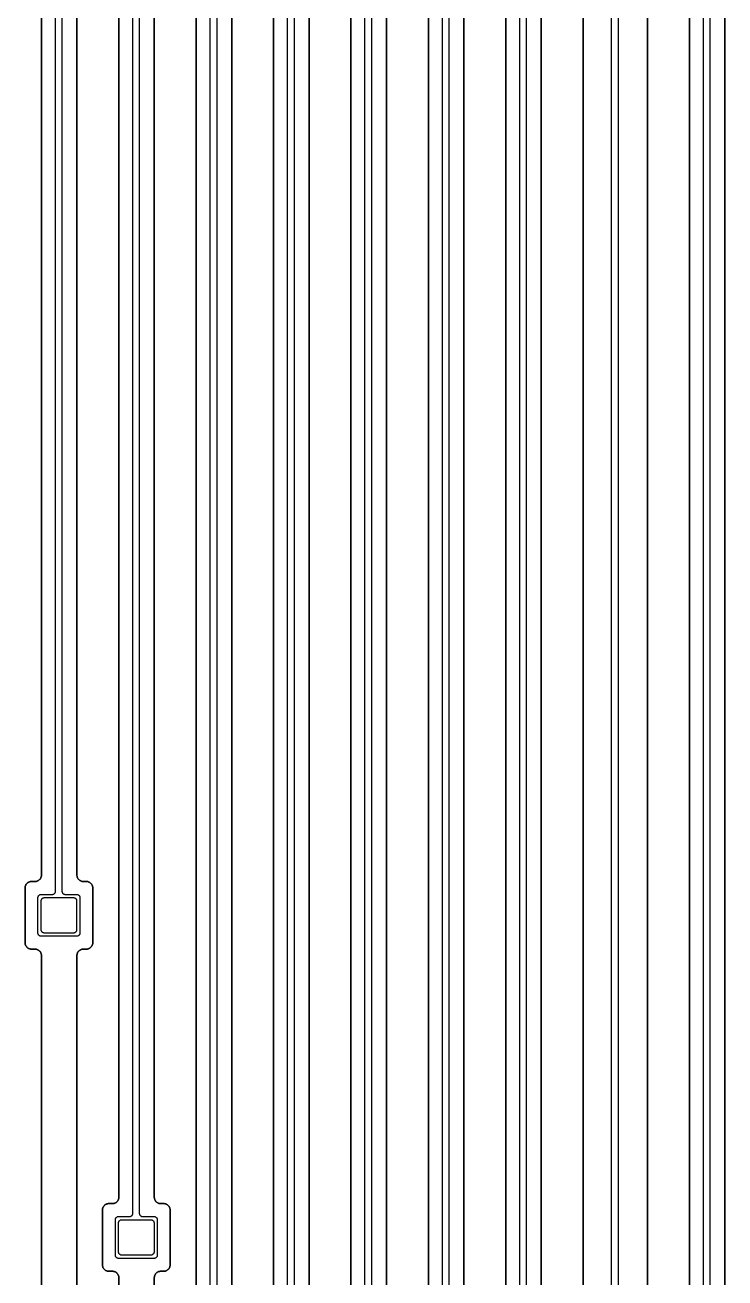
# Model space of a CAD drawing. Extents: x -2057 to 2225, y -44 to 31181.
# Drawn here: x -121.3 to 95.8, y 1067.2 to 1456.1 of the extents above; entities that cross this region are included whole.
import ezdxf

# ---------------------------------------------------------------- set-up
doc = ezdxf.new("R2010")
doc.units = 0
for name, color, linetype in [('electrode', 6, 'CONTINUOUS'), ('etching', 7, 'CONTINUOUS'), ('L3D0_etching3', 5, 'CONTINUOUS'), ('metalization', 8, 'CONTINUOUS'), ('polyimide', 9, 'CONTINUOUS')]:
    doc.layers.add(name, color=color, linetype=linetype)

msp = doc.modelspace()

# ---------------------------------------------------------------- linework, layer by layer
at = {"layer": 'electrode'}
for points in [[(-115.34, 1174.247), (-115.427, 1174.255), (-115.513, 1174.27), (-115.598, 1174.293), (-115.68, 1174.323), (-115.759, 1174.36), (-115.834, 1174.403), (-115.906, 1174.453), (-115.973, 1174.509), (-116.035, 1174.571), (-116.091, 1174.638), (-116.141, 1174.71), (-116.184, 1174.785), (-116.221, 1174.864), (-116.251, 1174.946), (-116.274, 1175.031), (-116.289, 1175.117), (-116.297, 1175.204), (-116.297, 1184.291), (-116.289, 1184.378), (-116.274, 1184.464), (-116.251, 1184.548), (-116.221, 1184.63), (-116.184, 1184.71), (-116.141, 1184.785), (-116.091, 1184.857), (-116.035, 1184.924), (-115.973, 1184.985), (-115.906, 1185.042), (-115.834, 1185.092), (-115.759, 1185.135), (-115.68, 1185.172), (-115.598, 1185.202), (-115.513, 1185.225), (-115.427, 1185.24), (-115.34, 1185.247), (-106.253, 1185.247), (-106.166, 1185.24), (-106.08, 1185.225), (-105.996, 1185.202), (-105.914, 1185.172), (-105.834, 1185.135), (-105.759, 1185.092), (-105.687, 1185.042), (-105.62, 1184.985), (-105.559, 1184.924), (-105.502, 1184.857), (-105.452, 1184.785), (-105.409, 1184.71), (-105.372, 1184.63), (-105.342, 1184.548), (-105.319, 1184.464), (-105.304, 1184.378), (-105.297, 1184.291), (-105.297, 1175.204), (-105.304, 1175.117), (-105.319, 1175.031), (-105.342, 1174.946), (-105.372, 1174.864), (-105.409, 1174.785), (-105.452, 1174.71), (-105.502, 1174.638), (-105.559, 1174.571), (-105.62, 1174.509), (-105.687, 1174.453), (-105.759, 1174.403), (-105.834, 1174.36), (-105.914, 1174.323), (-105.996, 1174.293), (-106.08, 1174.27), (-106.166, 1174.255), (-106.253, 1174.247)], [(-91.34, 1074.247), (-91.427, 1074.255), (-91.513, 1074.27), (-91.598, 1074.293), (-91.68, 1074.323), (-91.759, 1074.36), (-91.834, 1074.403), (-91.906, 1074.453), (-91.973, 1074.509), (-92.035, 1074.571), (-92.091, 1074.638), (-92.141, 1074.71), (-92.184, 1074.785), (-92.221, 1074.864), (-92.251, 1074.946), (-92.274, 1075.031), (-92.289, 1075.117), (-92.297, 1075.204), (-92.297, 1084.291), (-92.289, 1084.378), (-92.274, 1084.464), (-92.251, 1084.548), (-92.221, 1084.63), (-92.184, 1084.71), (-92.141, 1084.785), (-92.091, 1084.857), (-92.035, 1084.924), (-91.973, 1084.985), (-91.906, 1085.042), (-91.834, 1085.092), (-91.759, 1085.135), (-91.68, 1085.172), (-91.598, 1085.202), (-91.513, 1085.225), (-91.427, 1085.24), (-91.34, 1085.247), (-82.253, 1085.247), (-82.166, 1085.24), (-82.08, 1085.225), (-81.996, 1085.202), (-81.914, 1085.172), (-81.834, 1085.135), (-81.759, 1085.092), (-81.687, 1085.042), (-81.62, 1084.985), (-81.559, 1084.924), (-81.502, 1084.857), (-81.452, 1084.785), (-81.409, 1084.71), (-81.372, 1084.63), (-81.342, 1084.548), (-81.319, 1084.464), (-81.304, 1084.378), (-81.297, 1084.291), (-81.297, 1075.204), (-81.304, 1075.117), (-81.319, 1075.031), (-81.342, 1074.946), (-81.372, 1074.864), (-81.409, 1074.785), (-81.452, 1074.71), (-81.502, 1074.638), (-81.559, 1074.571), (-81.62, 1074.509), (-81.687, 1074.453), (-81.759, 1074.403), (-81.834, 1074.36), (-81.914, 1074.323), (-81.996, 1074.293), (-82.08, 1074.27), (-82.166, 1074.255), (-82.253, 1074.247)]]:
    msp.add_lwpolyline(points, close=True, dxfattribs=at)
at = {"layer": 'etching'}
for points in [[(-116.208, 9035.371), (-116.208, 1192.185), (-116.216, 1192.059), (-116.231, 1191.934), (-116.255, 1191.811), (-116.286, 1191.689), (-116.325, 1191.57), (-116.371, 1191.453), (-116.425, 1191.339), (-116.485, 1191.229), (-116.553, 1191.123), (-116.627, 1191.021), (-116.707, 1190.924), (-116.793, 1190.832), (-116.884, 1190.746), (-116.981, 1190.666), (-117.083, 1190.592), (-117.189, 1190.525), (-117.299, 1190.465), (-117.413, 1190.411), (-117.53, 1190.365), (-117.649, 1190.326), (-117.771, 1190.295), (-117.895, 1190.271), (-118.019, 1190.255), (-118.145, 1190.247), (-119.359, 1190.247), (-119.485, 1190.24), (-119.61, 1190.224), (-119.733, 1190.2), (-119.855, 1190.169), (-119.974, 1190.13), (-120.091, 1190.084), (-120.205, 1190.03), (-120.315, 1189.97), (-120.421, 1189.902), (-120.523, 1189.828), (-120.62, 1189.748), (-120.712, 1189.662), (-120.798, 1189.571), (-120.878, 1189.474), (-120.952, 1189.372), (-121.019, 1189.266), (-121.079, 1189.156), (-121.133, 1189.042), (-121.179, 1188.925), (-121.218, 1188.806), (-121.249, 1188.684), (-121.273, 1188.56), (-121.289, 1188.436), (-121.297, 1188.31), (-121.297, 1171.185), (-121.289, 1171.059), (-121.273, 1170.934), (-121.249, 1170.811), (-121.218, 1170.689), (-121.179, 1170.57), (-121.133, 1170.453), (-121.079, 1170.339), (-121.019, 1170.229), (-120.952, 1170.123), (-120.878, 1170.021), (-120.798, 1169.924), (-120.712, 1169.832), (-120.62, 1169.746), (-120.523, 1169.666), (-120.421, 1169.592), (-120.315, 1169.525), (-120.205, 1169.465), (-120.091, 1169.411), (-119.974, 1169.365), (-119.855, 1169.326), (-119.733, 1169.295), (-119.61, 1169.271), (-119.485, 1169.255), (-119.359, 1169.247), (-118.145, 1169.247), (-118.019, 1169.24), (-117.895, 1169.224), (-117.771, 1169.2), (-117.649, 1169.169), (-117.53, 1169.13), (-117.413, 1169.084), (-117.299, 1169.03), (-117.189, 1168.97), (-117.083, 1168.902), (-116.981, 1168.828), (-116.884, 1168.748), (-116.793, 1168.662), (-116.707, 1168.571), (-116.627, 1168.474), (-116.553, 1168.372), (-116.485, 1168.266), (-116.425, 1168.156), (-116.371, 1168.042), (-116.325, 1167.925), (-116.286, 1167.806), (-116.255, 1167.684), (-116.231, 1167.56), (-116.216, 1167.436), (-116.208, 1167.31), (-116.208, 919.247)], [(-105.208, 919.247), (-105.208, 1167.31), (-105.2, 1167.436), (-105.184, 1167.56), (-105.16, 1167.684), (-105.129, 1167.806), (-105.09, 1167.925), (-105.044, 1168.042), (-104.991, 1168.156), (-104.93, 1168.266), (-104.863, 1168.372), (-104.789, 1168.474), (-104.709, 1168.571), (-104.623, 1168.662), (-104.531, 1168.748), (-104.434, 1168.828), (-104.332, 1168.902), (-104.226, 1168.97), (-104.116, 1169.03), (-104.002, 1169.084), (-103.886, 1169.13), (-103.766, 1169.169), (-103.644, 1169.2), (-103.521, 1169.224), (-103.396, 1169.24), (-103.271, 1169.247), (-102.234, 1169.247), (-102.108, 1169.255), (-101.984, 1169.271), (-101.86, 1169.295), (-101.738, 1169.326), (-101.619, 1169.365), (-101.502, 1169.411), (-101.388, 1169.465), (-101.278, 1169.525), (-101.172, 1169.592), (-101.07, 1169.666), (-100.973, 1169.746), (-100.882, 1169.832), (-100.796, 1169.924), (-100.716, 1170.021), (-100.642, 1170.123), (-100.574, 1170.229), (-100.514, 1170.339), (-100.46, 1170.453), (-100.414, 1170.57), (-100.375, 1170.689), (-100.344, 1170.811), (-100.32, 1170.934), (-100.304, 1171.059), (-100.297, 1171.185), (-100.297, 1188.31), (-100.304, 1188.436), (-100.32, 1188.56), (-100.344, 1188.684), (-100.375, 1188.806), (-100.414, 1188.925), (-100.46, 1189.042), (-100.514, 1189.156), (-100.574, 1189.266), (-100.642, 1189.372), (-100.716, 1189.474), (-100.796, 1189.571), (-100.882, 1189.662), (-100.973, 1189.748), (-101.07, 1189.828), (-101.172, 1189.902), (-101.278, 1189.97), (-101.388, 1190.03), (-101.502, 1190.084), (-101.619, 1190.13), (-101.738, 1190.169), (-101.86, 1190.2), (-101.984, 1190.224), (-102.108, 1190.24), (-102.234, 1190.247), (-103.271, 1190.247), (-103.396, 1190.255), (-103.521, 1190.271), (-103.644, 1190.295), (-103.766, 1190.326), (-103.886, 1190.365), (-104.002, 1190.411), (-104.116, 1190.465), (-104.226, 1190.525), (-104.332, 1190.592), (-104.434, 1190.666), (-104.531, 1190.746), (-104.623, 1190.832), (-104.709, 1190.924), (-104.789, 1191.021), (-104.863, 1191.123), (-104.93, 1191.229), (-104.991, 1191.339), (-105.044, 1191.453), (-105.09, 1191.57), (-105.129, 1191.689), (-105.16, 1191.811), (-105.184, 1191.934), (-105.2, 1192.059), (-105.208, 1192.185), (-105.208, 9035.377)], [(-92.208, 9035.371), (-92.208, 1092.185), (-92.216, 1092.059), (-92.231, 1091.934), (-92.255, 1091.811), (-92.286, 1091.689), (-92.325, 1091.57), (-92.371, 1091.453), (-92.425, 1091.339), (-92.485, 1091.229), (-92.553, 1091.123), (-92.627, 1091.021), (-92.707, 1090.924), (-92.793, 1090.832), (-92.884, 1090.746), (-92.981, 1090.666), (-93.083, 1090.592), (-93.189, 1090.525), (-93.299, 1090.465), (-93.413, 1090.411), (-93.53, 1090.365), (-93.649, 1090.326), (-93.771, 1090.295), (-93.895, 1090.271), (-94.019, 1090.255), (-94.145, 1090.247), (-95.359, 1090.247), (-95.485, 1090.24), (-95.61, 1090.224), (-95.733, 1090.2), (-95.855, 1090.169), (-95.974, 1090.13), (-96.091, 1090.084), (-96.205, 1090.03), (-96.315, 1089.97), (-96.421, 1089.902), (-96.523, 1089.828), (-96.62, 1089.748), (-96.712, 1089.662), (-96.798, 1089.571), (-96.878, 1089.474), (-96.952, 1089.372), (-97.019, 1089.266), (-97.079, 1089.156), (-97.133, 1089.042), (-97.179, 1088.925), (-97.218, 1088.806), (-97.249, 1088.684), (-97.273, 1088.56), (-97.289, 1088.436), (-97.297, 1088.31), (-97.297, 1071.185), (-97.289, 1071.059), (-97.273, 1070.934), (-97.249, 1070.811), (-97.218, 1070.689), (-97.179, 1070.57), (-97.133, 1070.453), (-97.079, 1070.339), (-97.019, 1070.229), (-96.952, 1070.123), (-96.878, 1070.021), (-96.798, 1069.924), (-96.712, 1069.832), (-96.62, 1069.746), (-96.523, 1069.666), (-96.421, 1069.592), (-96.315, 1069.525), (-96.205, 1069.465), (-96.091, 1069.411), (-95.974, 1069.365), (-95.855, 1069.326), (-95.733, 1069.295), (-95.61, 1069.271), (-95.485, 1069.255), (-95.359, 1069.247), (-94.145, 1069.247), (-94.019, 1069.24), (-93.895, 1069.224), (-93.771, 1069.2), (-93.649, 1069.169), (-93.53, 1069.13), (-93.413, 1069.084), (-93.299, 1069.03), (-93.189, 1068.97), (-93.083, 1068.902), (-92.981, 1068.828), (-92.884, 1068.748), (-92.793, 1068.662), (-92.707, 1068.571), (-92.627, 1068.474), (-92.553, 1068.372), (-92.485, 1068.266), (-92.425, 1068.156), (-92.371, 1068.042), (-92.325, 1067.925), (-92.286, 1067.806), (-92.255, 1067.684), (-92.231, 1067.56), (-92.216, 1067.436), (-92.208, 1067.31), (-92.208, 819.247)], [(-81.208, 819.247), (-81.208, 1067.31), (-81.2, 1067.436), (-81.184, 1067.56), (-81.16, 1067.684), (-81.129, 1067.806), (-81.09, 1067.925), (-81.044, 1068.042), (-80.991, 1068.156), (-80.93, 1068.266), (-80.863, 1068.372), (-80.789, 1068.474), (-80.709, 1068.571), (-80.623, 1068.662), (-80.531, 1068.748), (-80.434, 1068.828), (-80.332, 1068.902), (-80.226, 1068.97), (-80.116, 1069.03), (-80.002, 1069.084), (-79.886, 1069.13), (-79.766, 1069.169), (-79.644, 1069.2), (-79.521, 1069.224), (-79.396, 1069.24), (-79.271, 1069.247), (-78.234, 1069.247), (-78.108, 1069.255), (-77.984, 1069.271), (-77.86, 1069.295), (-77.738, 1069.326), (-77.619, 1069.365), (-77.502, 1069.411), (-77.388, 1069.465), (-77.278, 1069.525), (-77.172, 1069.592), (-77.07, 1069.666), (-76.973, 1069.746), (-76.882, 1069.832), (-76.796, 1069.924), (-76.716, 1070.021), (-76.642, 1070.123), (-76.574, 1070.229), (-76.514, 1070.339), (-76.46, 1070.453), (-76.414, 1070.57), (-76.375, 1070.689), (-76.344, 1070.811), (-76.32, 1070.934), (-76.304, 1071.059), (-76.297, 1071.185), (-76.297, 1088.31), (-76.304, 1088.436), (-76.32, 1088.56), (-76.344, 1088.684), (-76.375, 1088.806), (-76.414, 1088.925), (-76.46, 1089.042), (-76.514, 1089.156), (-76.574, 1089.266), (-76.642, 1089.372), (-76.716, 1089.474), (-76.796, 1089.571), (-76.882, 1089.662), (-76.973, 1089.748), (-77.07, 1089.828), (-77.172, 1089.902), (-77.278, 1089.97), (-77.388, 1090.03), (-77.502, 1090.084), (-77.619, 1090.13), (-77.738, 1090.169), (-77.86, 1090.2), (-77.984, 1090.224), (-78.108, 1090.24), (-78.234, 1090.247), (-79.271, 1090.247), (-79.396, 1090.255), (-79.521, 1090.271), (-79.644, 1090.295), (-79.766, 1090.326), (-79.886, 1090.365), (-80.002, 1090.411), (-80.116, 1090.465), (-80.226, 1090.525), (-80.332, 1090.592), (-80.434, 1090.666), (-80.531, 1090.746), (-80.623, 1090.832), (-80.709, 1090.924), (-80.789, 1091.021), (-80.863, 1091.123), (-80.93, 1091.229), (-80.991, 1091.339), (-81.044, 1091.453), (-81.09, 1091.57), (-81.129, 1091.689), (-81.16, 1091.811), (-81.184, 1091.934), (-81.2, 1092.059), (-81.208, 1092.185), (-81.208, 9035.377)], [(-68.208, 9035.371), (-68.208, 992.185)], [(-57.208, 992.185), (-57.208, 9035.377)], [(-44.208, 9035.371), (-44.208, 892.185)], [(-33.208, 892.185), (-33.208, 9035.377)], [(-20.208, 9035.371), (-20.208, 792.185)], [(-9.208, 792.185), (-9.208, 9035.377)], [(3.792, 9035.371), (3.792, 692.185)], [(14.792, 692.185), (14.792, 9035.377)], [(27.792, 9035.371), (27.792, 592.185)], [(38.792, 592.185), (38.792, 9035.377)], [(51.792, 9035.371), (51.792, 500.247)], [(71.792, 500.247), (71.792, 9035.377)], [(84.792, 9035.371), (84.792, 552.185)], [(95.792, 552.185), (95.792, 9035.377)]]:
    msp.add_lwpolyline(points, dxfattribs=at)
at = {"layer": 'L3D0_etching3'}
for points in [[(-116.208, 9035.371), (-116.208, 1192.185), (-116.216, 1192.059), (-116.231, 1191.934), (-116.255, 1191.811), (-116.286, 1191.689), (-116.325, 1191.57), (-116.371, 1191.453), (-116.425, 1191.339), (-116.485, 1191.229), (-116.553, 1191.123), (-116.627, 1191.021), (-116.707, 1190.924), (-116.793, 1190.832), (-116.884, 1190.746), (-116.981, 1190.666), (-117.083, 1190.592), (-117.189, 1190.525), (-117.299, 1190.465), (-117.413, 1190.411), (-117.53, 1190.365), (-117.649, 1190.326), (-117.771, 1190.295), (-117.895, 1190.271), (-118.019, 1190.255), (-118.145, 1190.247), (-119.359, 1190.247), (-119.485, 1190.24), (-119.61, 1190.224), (-119.733, 1190.2), (-119.855, 1190.169), (-119.974, 1190.13), (-120.091, 1190.084), (-120.205, 1190.03), (-120.315, 1189.97), (-120.421, 1189.902), (-120.523, 1189.828), (-120.62, 1189.748), (-120.712, 1189.662), (-120.798, 1189.571), (-120.878, 1189.474), (-120.952, 1189.372), (-121.019, 1189.266), (-121.079, 1189.156), (-121.133, 1189.042), (-121.179, 1188.925), (-121.218, 1188.806), (-121.249, 1188.684), (-121.273, 1188.56), (-121.289, 1188.436), (-121.297, 1188.31), (-121.297, 1171.185), (-121.289, 1171.059), (-121.273, 1170.934), (-121.249, 1170.811), (-121.218, 1170.689), (-121.179, 1170.57), (-121.133, 1170.453), (-121.079, 1170.339), (-121.019, 1170.229), (-120.952, 1170.123), (-120.878, 1170.021), (-120.798, 1169.924), (-120.712, 1169.832), (-120.62, 1169.746), (-120.523, 1169.666), (-120.421, 1169.592), (-120.315, 1169.525), (-120.205, 1169.465), (-120.091, 1169.411), (-119.974, 1169.365), (-119.855, 1169.326), (-119.733, 1169.295), (-119.61, 1169.271), (-119.485, 1169.255), (-119.359, 1169.247), (-118.145, 1169.247), (-118.019, 1169.24), (-117.895, 1169.224), (-117.771, 1169.2), (-117.649, 1169.169), (-117.53, 1169.13), (-117.413, 1169.084), (-117.299, 1169.03), (-117.189, 1168.97), (-117.083, 1168.902), (-116.981, 1168.828), (-116.884, 1168.748), (-116.793, 1168.662), (-116.707, 1168.571), (-116.627, 1168.474), (-116.553, 1168.372), (-116.485, 1168.266), (-116.425, 1168.156), (-116.371, 1168.042), (-116.325, 1167.925), (-116.286, 1167.806), (-116.255, 1167.684), (-116.231, 1167.56), (-116.216, 1167.436), (-116.208, 1167.31), (-116.208, 919.247)], [(-105.208, 919.247), (-105.208, 1167.31), (-105.2, 1167.436), (-105.184, 1167.56), (-105.16, 1167.684), (-105.129, 1167.806), (-105.09, 1167.925), (-105.044, 1168.042), (-104.991, 1168.156), (-104.93, 1168.266), (-104.863, 1168.372), (-104.789, 1168.474), (-104.709, 1168.571), (-104.623, 1168.662), (-104.531, 1168.748), (-104.434, 1168.828), (-104.332, 1168.902), (-104.226, 1168.97), (-104.116, 1169.03), (-104.002, 1169.084), (-103.886, 1169.13), (-103.766, 1169.169), (-103.644, 1169.2), (-103.521, 1169.224), (-103.396, 1169.24), (-103.271, 1169.247), (-102.234, 1169.247), (-102.108, 1169.255), (-101.984, 1169.271), (-101.86, 1169.295), (-101.738, 1169.326), (-101.619, 1169.365), (-101.502, 1169.411), (-101.388, 1169.465), (-101.278, 1169.525), (-101.172, 1169.592), (-101.07, 1169.666), (-100.973, 1169.746), (-100.882, 1169.832), (-100.796, 1169.924), (-100.716, 1170.021), (-100.642, 1170.123), (-100.574, 1170.229), (-100.514, 1170.339), (-100.46, 1170.453), (-100.414, 1170.57), (-100.375, 1170.689), (-100.344, 1170.811), (-100.32, 1170.934), (-100.304, 1171.059), (-100.297, 1171.185), (-100.297, 1188.31), (-100.304, 1188.436), (-100.32, 1188.56), (-100.344, 1188.684), (-100.375, 1188.806), (-100.414, 1188.925), (-100.46, 1189.042), (-100.514, 1189.156), (-100.574, 1189.266), (-100.642, 1189.372), (-100.716, 1189.474), (-100.796, 1189.571), (-100.882, 1189.662), (-100.973, 1189.748), (-101.07, 1189.828), (-101.172, 1189.902), (-101.278, 1189.97), (-101.388, 1190.03), (-101.502, 1190.084), (-101.619, 1190.13), (-101.738, 1190.169), (-101.86, 1190.2), (-101.984, 1190.224), (-102.108, 1190.24), (-102.234, 1190.247), (-103.271, 1190.247), (-103.396, 1190.255), (-103.521, 1190.271), (-103.644, 1190.295), (-103.766, 1190.326), (-103.886, 1190.365), (-104.002, 1190.411), (-104.116, 1190.465), (-104.226, 1190.525), (-104.332, 1190.592), (-104.434, 1190.666), (-104.531, 1190.746), (-104.623, 1190.832), (-104.709, 1190.924), (-104.789, 1191.021), (-104.863, 1191.123), (-104.93, 1191.229), (-104.991, 1191.339), (-105.044, 1191.453), (-105.09, 1191.57), (-105.129, 1191.689), (-105.16, 1191.811), (-105.184, 1191.934), (-105.2, 1192.059), (-105.208, 1192.185), (-105.208, 9035.377)], [(-92.208, 9035.371), (-92.208, 1092.185), (-92.216, 1092.059), (-92.231, 1091.934), (-92.255, 1091.811), (-92.286, 1091.689), (-92.325, 1091.57), (-92.371, 1091.453), (-92.425, 1091.339), (-92.485, 1091.229), (-92.553, 1091.123), (-92.627, 1091.021), (-92.707, 1090.924), (-92.793, 1090.832), (-92.884, 1090.746), (-92.981, 1090.666), (-93.083, 1090.592), (-93.189, 1090.525), (-93.299, 1090.465), (-93.413, 1090.411), (-93.53, 1090.365), (-93.649, 1090.326), (-93.771, 1090.295), (-93.895, 1090.271), (-94.019, 1090.255), (-94.145, 1090.247), (-95.359, 1090.247), (-95.485, 1090.24), (-95.61, 1090.224), (-95.733, 1090.2), (-95.855, 1090.169), (-95.974, 1090.13), (-96.091, 1090.084), (-96.205, 1090.03), (-96.315, 1089.97), (-96.421, 1089.902), (-96.523, 1089.828), (-96.62, 1089.748), (-96.712, 1089.662), (-96.798, 1089.571), (-96.878, 1089.474), (-96.952, 1089.372), (-97.019, 1089.266), (-97.079, 1089.156), (-97.133, 1089.042), (-97.179, 1088.925), (-97.218, 1088.806), (-97.249, 1088.684), (-97.273, 1088.56), (-97.289, 1088.436), (-97.297, 1088.31), (-97.297, 1071.185), (-97.289, 1071.059), (-97.273, 1070.934), (-97.249, 1070.811), (-97.218, 1070.689), (-97.179, 1070.57), (-97.133, 1070.453), (-97.079, 1070.339), (-97.019, 1070.229), (-96.952, 1070.123), (-96.878, 1070.021), (-96.798, 1069.924), (-96.712, 1069.832), (-96.62, 1069.746), (-96.523, 1069.666), (-96.421, 1069.592), (-96.315, 1069.525), (-96.205, 1069.465), (-96.091, 1069.411), (-95.974, 1069.365), (-95.855, 1069.326), (-95.733, 1069.295), (-95.61, 1069.271), (-95.485, 1069.255), (-95.359, 1069.247), (-94.145, 1069.247), (-94.019, 1069.24), (-93.895, 1069.224), (-93.771, 1069.2), (-93.649, 1069.169), (-93.53, 1069.13), (-93.413, 1069.084), (-93.299, 1069.03), (-93.189, 1068.97), (-93.083, 1068.902), (-92.981, 1068.828), (-92.884, 1068.748), (-92.793, 1068.662), (-92.707, 1068.571), (-92.627, 1068.474), (-92.553, 1068.372), (-92.485, 1068.266), (-92.425, 1068.156), (-92.371, 1068.042), (-92.325, 1067.925), (-92.286, 1067.806), (-92.255, 1067.684), (-92.231, 1067.56), (-92.216, 1067.436), (-92.208, 1067.31), (-92.208, 819.247)], [(-81.208, 819.247), (-81.208, 1067.31), (-81.2, 1067.436), (-81.184, 1067.56), (-81.16, 1067.684), (-81.129, 1067.806), (-81.09, 1067.925), (-81.044, 1068.042), (-80.991, 1068.156), (-80.93, 1068.266), (-80.863, 1068.372), (-80.789, 1068.474), (-80.709, 1068.571), (-80.623, 1068.662), (-80.531, 1068.748), (-80.434, 1068.828), (-80.332, 1068.902), (-80.226, 1068.97), (-80.116, 1069.03), (-80.002, 1069.084), (-79.886, 1069.13), (-79.766, 1069.169), (-79.644, 1069.2), (-79.521, 1069.224), (-79.396, 1069.24), (-79.271, 1069.247), (-78.234, 1069.247), (-78.108, 1069.255), (-77.984, 1069.271), (-77.86, 1069.295), (-77.738, 1069.326), (-77.619, 1069.365), (-77.502, 1069.411), (-77.388, 1069.465), (-77.278, 1069.525), (-77.172, 1069.592), (-77.07, 1069.666), (-76.973, 1069.746), (-76.882, 1069.832), (-76.796, 1069.924), (-76.716, 1070.021), (-76.642, 1070.123), (-76.574, 1070.229), (-76.514, 1070.339), (-76.46, 1070.453), (-76.414, 1070.57), (-76.375, 1070.689), (-76.344, 1070.811), (-76.32, 1070.934), (-76.304, 1071.059), (-76.297, 1071.185), (-76.297, 1088.31), (-76.304, 1088.436), (-76.32, 1088.56), (-76.344, 1088.684), (-76.375, 1088.806), (-76.414, 1088.925), (-76.46, 1089.042), (-76.514, 1089.156), (-76.574, 1089.266), (-76.642, 1089.372), (-76.716, 1089.474), (-76.796, 1089.571), (-76.882, 1089.662), (-76.973, 1089.748), (-77.07, 1089.828), (-77.172, 1089.902), (-77.278, 1089.97), (-77.388, 1090.03), (-77.502, 1090.084), (-77.619, 1090.13), (-77.738, 1090.169), (-77.86, 1090.2), (-77.984, 1090.224), (-78.108, 1090.24), (-78.234, 1090.247), (-79.271, 1090.247), (-79.396, 1090.255), (-79.521, 1090.271), (-79.644, 1090.295), (-79.766, 1090.326), (-79.886, 1090.365), (-80.002, 1090.411), (-80.116, 1090.465), (-80.226, 1090.525), (-80.332, 1090.592), (-80.434, 1090.666), (-80.531, 1090.746), (-80.623, 1090.832), (-80.709, 1090.924), (-80.789, 1091.021), (-80.863, 1091.123), (-80.93, 1091.229), (-80.991, 1091.339), (-81.044, 1091.453), (-81.09, 1091.57), (-81.129, 1091.689), (-81.16, 1091.811), (-81.184, 1091.934), (-81.2, 1092.059), (-81.208, 1092.185), (-81.208, 9035.377)], [(-68.208, 9035.371), (-68.208, 992.185)], [(-57.208, 992.185), (-57.208, 9035.377)], [(-44.208, 9035.371), (-44.208, 892.185)], [(-33.208, 892.185), (-33.208, 9035.377)], [(-20.208, 9035.371), (-20.208, 792.185)], [(-9.208, 792.185), (-9.208, 9035.377)], [(3.792, 9035.371), (3.792, 692.185)], [(14.792, 692.185), (14.792, 9035.377)], [(27.792, 9035.371), (27.792, 592.185)], [(38.792, 592.185), (38.792, 9035.377)], [(51.792, 9035.371), (51.792, 500.247)], [(71.792, 500.247), (71.792, 9035.377)], [(84.792, 9035.371), (84.792, 552.185)], [(95.792, 552.185), (95.792, 9035.377)]]:
    msp.add_lwpolyline(points, dxfattribs=at)
at = {"layer": 'metalization'}
for points in [[(-109.858, 9040.22), (-109.858, 1187.204), (-109.85, 1187.117), (-109.835, 1187.031), (-109.812, 1186.946), (-109.782, 1186.864), (-109.746, 1186.785), (-109.702, 1186.71), (-109.652, 1186.638), (-109.596, 1186.571), (-109.534, 1186.509), (-109.467, 1186.453), (-109.396, 1186.403), (-109.32, 1186.36), (-109.241, 1186.323), (-109.159, 1186.293), (-109.074, 1186.27), (-108.988, 1186.255), (-108.901, 1186.247), (-105.253, 1186.247), (-105.166, 1186.24), (-105.08, 1186.225), (-104.996, 1186.202), (-104.914, 1186.172), (-104.834, 1186.135), (-104.759, 1186.092), (-104.687, 1186.042), (-104.62, 1185.985), (-104.559, 1185.924), (-104.502, 1185.857), (-104.452, 1185.785), (-104.409, 1185.71), (-104.372, 1185.63), (-104.342, 1185.548), (-104.319, 1185.464), (-104.304, 1185.378), (-104.297, 1185.291), (-104.297, 1174.204), (-104.304, 1174.117), (-104.319, 1174.031), (-104.342, 1173.946), (-104.372, 1173.864), (-104.409, 1173.785), (-104.452, 1173.71), (-104.502, 1173.638), (-104.559, 1173.571), (-104.62, 1173.509), (-104.687, 1173.453), (-104.759, 1173.403), (-104.834, 1173.36), (-104.914, 1173.323), (-104.996, 1173.293), (-105.08, 1173.27), (-105.166, 1173.255), (-105.253, 1173.247), (-116.34, 1173.247), (-116.427, 1173.255), (-116.513, 1173.27), (-116.598, 1173.293), (-116.68, 1173.323), (-116.759, 1173.36), (-116.834, 1173.403), (-116.906, 1173.453), (-116.973, 1173.509), (-117.035, 1173.571), (-117.091, 1173.638), (-117.141, 1173.71), (-117.184, 1173.785), (-117.221, 1173.864), (-117.251, 1173.946), (-117.274, 1174.031), (-117.289, 1174.117), (-117.297, 1174.204), (-117.297, 1185.291), (-117.289, 1185.378), (-117.274, 1185.464), (-117.251, 1185.548), (-117.221, 1185.63), (-117.184, 1185.71), (-117.141, 1185.785), (-117.091, 1185.857), (-117.035, 1185.924), (-116.973, 1185.985), (-116.906, 1186.042), (-116.834, 1186.092), (-116.759, 1186.135), (-116.68, 1186.172), (-116.598, 1186.202), (-116.513, 1186.225), (-116.427, 1186.24), (-116.34, 1186.247), (-112.814, 1186.247), (-112.727, 1186.255), (-112.641, 1186.27), (-112.557, 1186.293), (-112.475, 1186.323), (-112.396, 1186.36), (-112.32, 1186.403), (-112.248, 1186.453), (-112.181, 1186.509), (-112.12, 1186.571), (-112.064, 1186.638), (-112.014, 1186.71), (-111.97, 1186.785), (-111.933, 1186.864), (-111.903, 1186.946), (-111.88, 1187.031), (-111.865, 1187.117), (-111.858, 1187.204), (-111.858, 9040.22)], [(-85.858, 9040.22), (-85.858, 1087.204), (-85.85, 1087.117), (-85.835, 1087.031), (-85.812, 1086.946), (-85.782, 1086.864), (-85.746, 1086.785), (-85.702, 1086.71), (-85.652, 1086.638), (-85.596, 1086.571), (-85.534, 1086.509), (-85.467, 1086.453), (-85.396, 1086.403), (-85.32, 1086.36), (-85.241, 1086.323), (-85.159, 1086.293), (-85.074, 1086.27), (-84.988, 1086.255), (-84.901, 1086.247), (-81.253, 1086.247), (-81.166, 1086.24), (-81.08, 1086.225), (-80.996, 1086.202), (-80.914, 1086.172), (-80.834, 1086.135), (-80.759, 1086.092), (-80.687, 1086.042), (-80.62, 1085.985), (-80.559, 1085.924), (-80.502, 1085.857), (-80.452, 1085.785), (-80.409, 1085.71), (-80.372, 1085.63), (-80.342, 1085.548), (-80.319, 1085.464), (-80.304, 1085.378), (-80.297, 1085.291), (-80.297, 1074.204), (-80.304, 1074.117), (-80.319, 1074.031), (-80.342, 1073.946), (-80.372, 1073.864), (-80.409, 1073.785), (-80.452, 1073.71), (-80.502, 1073.638), (-80.559, 1073.571), (-80.62, 1073.509), (-80.687, 1073.453), (-80.759, 1073.403), (-80.834, 1073.36), (-80.914, 1073.323), (-80.996, 1073.293), (-81.08, 1073.27), (-81.166, 1073.255), (-81.253, 1073.247), (-92.34, 1073.247), (-92.427, 1073.255), (-92.513, 1073.27), (-92.598, 1073.293), (-92.68, 1073.323), (-92.759, 1073.36), (-92.834, 1073.403), (-92.906, 1073.453), (-92.973, 1073.509), (-93.035, 1073.571), (-93.091, 1073.638), (-93.141, 1073.71), (-93.184, 1073.785), (-93.221, 1073.864), (-93.251, 1073.946), (-93.274, 1074.031), (-93.289, 1074.117), (-93.297, 1074.204), (-93.297, 1085.291), (-93.289, 1085.378), (-93.274, 1085.464), (-93.251, 1085.548), (-93.221, 1085.63), (-93.184, 1085.71), (-93.141, 1085.785), (-93.091, 1085.857), (-93.035, 1085.924), (-92.973, 1085.985), (-92.906, 1086.042), (-92.834, 1086.092), (-92.759, 1086.135), (-92.68, 1086.172), (-92.598, 1086.202), (-92.513, 1086.225), (-92.427, 1086.24), (-92.34, 1086.247), (-88.814, 1086.247), (-88.727, 1086.255), (-88.641, 1086.27), (-88.557, 1086.293), (-88.475, 1086.323), (-88.396, 1086.36), (-88.32, 1086.403), (-88.248, 1086.453), (-88.181, 1086.509), (-88.12, 1086.571), (-88.064, 1086.638), (-88.014, 1086.71), (-87.97, 1086.785), (-87.933, 1086.864), (-87.903, 1086.946), (-87.88, 1087.031), (-87.865, 1087.117), (-87.858, 1087.204), (-87.858, 9040.22)], [(-63.858, 987.204), (-63.858, 9040.22)], [(-61.858, 9040.22), (-61.858, 987.204)], [(-39.858, 887.204), (-39.858, 9040.22)], [(-37.858, 9040.22), (-37.858, 887.204)], [(-15.858, 787.204), (-15.858, 9040.22)], [(-13.858, 9040.22), (-13.858, 787.204)], [(8.142, 687.204), (8.142, 9040.22)], [(10.142, 9040.22), (10.142, 687.204)], [(32.142, 587.204), (32.142, 9040.22)], [(34.142, 9040.22), (34.142, 587.204)], [(60.642, 497.204), (60.642, 9040.22)], [(62.642, 9040.22), (62.642, 497.204)], [(89.142, 547.204), (89.142, 9040.22)], [(91.142, 9040.22), (91.142, 547.204)]]:
    msp.add_lwpolyline(points, dxfattribs=at)
at = {"layer": 'polyimide'}
for points in [[(-116.208, 919.247), (-116.208, 1167.31), (-116.216, 1167.436), (-116.231, 1167.56), (-116.255, 1167.684), (-116.286, 1167.806), (-116.325, 1167.925), (-116.371, 1168.042), (-116.425, 1168.156), (-116.485, 1168.266), (-116.553, 1168.372), (-116.627, 1168.474), (-116.707, 1168.571), (-116.793, 1168.662), (-116.884, 1168.748), (-116.981, 1168.828), (-117.083, 1168.902), (-117.189, 1168.97), (-117.299, 1169.03), (-117.413, 1169.084), (-117.53, 1169.13), (-117.649, 1169.169), (-117.771, 1169.2), (-117.895, 1169.224), (-118.019, 1169.24), (-118.145, 1169.247), (-119.359, 1169.247), (-119.485, 1169.255), (-119.61, 1169.271), (-119.733, 1169.295), (-119.855, 1169.326), (-119.974, 1169.365), (-120.091, 1169.411), (-120.205, 1169.465), (-120.315, 1169.525), (-120.421, 1169.592), (-120.523, 1169.666), (-120.62, 1169.746), (-120.712, 1169.832), (-120.798, 1169.924), (-120.878, 1170.021), (-120.952, 1170.123), (-121.019, 1170.229), (-121.079, 1170.339), (-121.133, 1170.453), (-121.179, 1170.57), (-121.218, 1170.689), (-121.249, 1170.811), (-121.273, 1170.934), (-121.289, 1171.059), (-121.297, 1171.185), (-121.297, 1188.31), (-121.289, 1188.436), (-121.273, 1188.56), (-121.249, 1188.684), (-121.218, 1188.806), (-121.179, 1188.925), (-121.133, 1189.042), (-121.079, 1189.156), (-121.019, 1189.266), (-120.952, 1189.372), (-120.878, 1189.474), (-120.798, 1189.571), (-120.712, 1189.662), (-120.62, 1189.748), (-120.523, 1189.828), (-120.421, 1189.902), (-120.315, 1189.97), (-120.205, 1190.03), (-120.091, 1190.084), (-119.974, 1190.13), (-119.855, 1190.169), (-119.733, 1190.2), (-119.61, 1190.224), (-119.485, 1190.24), (-119.359, 1190.247), (-118.145, 1190.247), (-118.019, 1190.255), (-117.895, 1190.271), (-117.771, 1190.295), (-117.649, 1190.326), (-117.53, 1190.365), (-117.413, 1190.411), (-117.299, 1190.465), (-117.189, 1190.525), (-117.083, 1190.592), (-116.981, 1190.666), (-116.884, 1190.746), (-116.793, 1190.832), (-116.707, 1190.924), (-116.627, 1191.021), (-116.553, 1191.123), (-116.485, 1191.229), (-116.425, 1191.339), (-116.371, 1191.453), (-116.325, 1191.57), (-116.286, 1191.689), (-116.255, 1191.811), (-116.231, 1191.934), (-116.216, 1192.059), (-116.208, 1192.185), (-116.208, 9035.371)], [(-116.208, 9035.371), (-116.208, 1192.185), (-116.216, 1192.059), (-116.231, 1191.934), (-116.255, 1191.811), (-116.286, 1191.689), (-116.325, 1191.57), (-116.371, 1191.453), (-116.425, 1191.339), (-116.485, 1191.229), (-116.553, 1191.123), (-116.627, 1191.021), (-116.707, 1190.924), (-116.793, 1190.832), (-116.884, 1190.746), (-116.981, 1190.666), (-117.083, 1190.592), (-117.189, 1190.525), (-117.299, 1190.465), (-117.413, 1190.411), (-117.53, 1190.365), (-117.649, 1190.326), (-117.771, 1190.295), (-117.895, 1190.271), (-118.019, 1190.255), (-118.145, 1190.247), (-119.359, 1190.247), (-119.485, 1190.24), (-119.61, 1190.224), (-119.733, 1190.2), (-119.855, 1190.169), (-119.974, 1190.13), (-120.091, 1190.084), (-120.205, 1190.03), (-120.315, 1189.97), (-120.421, 1189.902), (-120.523, 1189.828), (-120.62, 1189.748), (-120.712, 1189.662), (-120.798, 1189.571), (-120.878, 1189.474), (-120.952, 1189.372), (-121.019, 1189.266), (-121.079, 1189.156), (-121.133, 1189.042), (-121.179, 1188.925), (-121.218, 1188.806), (-121.249, 1188.684), (-121.273, 1188.56), (-121.289, 1188.436), (-121.297, 1188.31), (-121.297, 1171.185), (-121.289, 1171.059), (-121.273, 1170.934), (-121.249, 1170.811), (-121.218, 1170.689), (-121.179, 1170.57), (-121.133, 1170.453), (-121.079, 1170.339), (-121.019, 1170.229), (-120.952, 1170.123), (-120.878, 1170.021), (-120.798, 1169.924), (-120.712, 1169.832), (-120.62, 1169.746), (-120.523, 1169.666), (-120.421, 1169.592), (-120.315, 1169.525), (-120.205, 1169.465), (-120.091, 1169.411), (-119.974, 1169.365), (-119.855, 1169.326), (-119.733, 1169.295), (-119.61, 1169.271), (-119.485, 1169.255), (-119.359, 1169.247), (-118.145, 1169.247), (-118.019, 1169.24), (-117.895, 1169.224), (-117.771, 1169.2), (-117.649, 1169.169), (-117.53, 1169.13), (-117.413, 1169.084), (-117.299, 1169.03), (-117.189, 1168.97), (-117.083, 1168.902), (-116.981, 1168.828), (-116.884, 1168.748), (-116.793, 1168.662), (-116.707, 1168.571), (-116.627, 1168.474), (-116.553, 1168.372), (-116.485, 1168.266), (-116.425, 1168.156), (-116.371, 1168.042), (-116.325, 1167.925), (-116.286, 1167.806), (-116.255, 1167.684), (-116.231, 1167.56), (-116.216, 1167.436), (-116.208, 1167.31), (-116.208, 919.247)], [(-105.208, 9035.377), (-105.208, 1192.185), (-105.2, 1192.059), (-105.184, 1191.934), (-105.16, 1191.811), (-105.129, 1191.689), (-105.09, 1191.57), (-105.044, 1191.453), (-104.991, 1191.339), (-104.93, 1191.229), (-104.863, 1191.123), (-104.789, 1191.021), (-104.709, 1190.924), (-104.623, 1190.832), (-104.531, 1190.746), (-104.434, 1190.666), (-104.332, 1190.592), (-104.226, 1190.525), (-104.116, 1190.465), (-104.002, 1190.411), (-103.886, 1190.365), (-103.766, 1190.326), (-103.644, 1190.295), (-103.521, 1190.271), (-103.396, 1190.255), (-103.271, 1190.247), (-102.234, 1190.247), (-102.108, 1190.24), (-101.984, 1190.224), (-101.86, 1190.2), (-101.738, 1190.169), (-101.619, 1190.13), (-101.502, 1190.084), (-101.388, 1190.03), (-101.278, 1189.97), (-101.172, 1189.902), (-101.07, 1189.828), (-100.973, 1189.748), (-100.882, 1189.662), (-100.796, 1189.571), (-100.716, 1189.474), (-100.642, 1189.372), (-100.574, 1189.266), (-100.514, 1189.156), (-100.46, 1189.042), (-100.414, 1188.925), (-100.375, 1188.806), (-100.344, 1188.684), (-100.32, 1188.56), (-100.304, 1188.436), (-100.297, 1188.31), (-100.297, 1171.185), (-100.304, 1171.059), (-100.32, 1170.934), (-100.344, 1170.811), (-100.375, 1170.689), (-100.414, 1170.57), (-100.46, 1170.453), (-100.514, 1170.339), (-100.574, 1170.229), (-100.642, 1170.123), (-100.716, 1170.021), (-100.796, 1169.924), (-100.882, 1169.832), (-100.973, 1169.746), (-101.07, 1169.666), (-101.172, 1169.592), (-101.278, 1169.525), (-101.388, 1169.465), (-101.502, 1169.411), (-101.619, 1169.365), (-101.738, 1169.326), (-101.86, 1169.295), (-101.984, 1169.271), (-102.108, 1169.255), (-102.234, 1169.247), (-103.271, 1169.247), (-103.396, 1169.24), (-103.521, 1169.224), (-103.644, 1169.2), (-103.766, 1169.169), (-103.886, 1169.13), (-104.002, 1169.084), (-104.116, 1169.03), (-104.226, 1168.97), (-104.332, 1168.902), (-104.434, 1168.828), (-104.531, 1168.748), (-104.623, 1168.662), (-104.709, 1168.571), (-104.789, 1168.474), (-104.863, 1168.372), (-104.93, 1168.266), (-104.991, 1168.156), (-105.044, 1168.042), (-105.09, 1167.925), (-105.129, 1167.806), (-105.16, 1167.684), (-105.184, 1167.56), (-105.2, 1167.436), (-105.208, 1167.31), (-105.208, 919.247)], [(-105.208, 919.247), (-105.208, 1167.31), (-105.2, 1167.436), (-105.184, 1167.56), (-105.16, 1167.684), (-105.129, 1167.806), (-105.09, 1167.925), (-105.044, 1168.042), (-104.991, 1168.156), (-104.93, 1168.266), (-104.863, 1168.372), (-104.789, 1168.474), (-104.709, 1168.571), (-104.623, 1168.662), (-104.531, 1168.748), (-104.434, 1168.828), (-104.332, 1168.902), (-104.226, 1168.97), (-104.116, 1169.03), (-104.002, 1169.084), (-103.886, 1169.13), (-103.766, 1169.169), (-103.644, 1169.2), (-103.521, 1169.224), (-103.396, 1169.24), (-103.271, 1169.247), (-102.234, 1169.247), (-102.108, 1169.255), (-101.984, 1169.271), (-101.86, 1169.295), (-101.738, 1169.326), (-101.619, 1169.365), (-101.502, 1169.411), (-101.388, 1169.465), (-101.278, 1169.525), (-101.172, 1169.592), (-101.07, 1169.666), (-100.973, 1169.746), (-100.882, 1169.832), (-100.796, 1169.924), (-100.716, 1170.021), (-100.642, 1170.123), (-100.574, 1170.229), (-100.514, 1170.339), (-100.46, 1170.453), (-100.414, 1170.57), (-100.375, 1170.689), (-100.344, 1170.811), (-100.32, 1170.934), (-100.304, 1171.059), (-100.297, 1171.185), (-100.297, 1188.31), (-100.304, 1188.436), (-100.32, 1188.56), (-100.344, 1188.684), (-100.375, 1188.806), (-100.414, 1188.925), (-100.46, 1189.042), (-100.514, 1189.156), (-100.574, 1189.266), (-100.642, 1189.372), (-100.716, 1189.474), (-100.796, 1189.571), (-100.882, 1189.662), (-100.973, 1189.748), (-101.07, 1189.828), (-101.172, 1189.902), (-101.278, 1189.97), (-101.388, 1190.03), (-101.502, 1190.084), (-101.619, 1190.13), (-101.738, 1190.169), (-101.86, 1190.2), (-101.984, 1190.224), (-102.108, 1190.24), (-102.234, 1190.247), (-103.271, 1190.247), (-103.396, 1190.255), (-103.521, 1190.271), (-103.644, 1190.295), (-103.766, 1190.326), (-103.886, 1190.365), (-104.002, 1190.411), (-104.116, 1190.465), (-104.226, 1190.525), (-104.332, 1190.592), (-104.434, 1190.666), (-104.531, 1190.746), (-104.623, 1190.832), (-104.709, 1190.924), (-104.789, 1191.021), (-104.863, 1191.123), (-104.93, 1191.229), (-104.991, 1191.339), (-105.044, 1191.453), (-105.09, 1191.57), (-105.129, 1191.689), (-105.16, 1191.811), (-105.184, 1191.934), (-105.2, 1192.059), (-105.208, 1192.185), (-105.208, 9035.377)], [(-92.208, 819.247), (-92.208, 1067.31), (-92.216, 1067.436), (-92.231, 1067.56), (-92.255, 1067.684), (-92.286, 1067.806), (-92.325, 1067.925), (-92.371, 1068.042), (-92.425, 1068.156), (-92.485, 1068.266), (-92.553, 1068.372), (-92.627, 1068.474), (-92.707, 1068.571), (-92.793, 1068.662), (-92.884, 1068.748), (-92.981, 1068.828), (-93.083, 1068.902), (-93.189, 1068.97), (-93.299, 1069.03), (-93.413, 1069.084), (-93.53, 1069.13), (-93.649, 1069.169), (-93.771, 1069.2), (-93.895, 1069.224), (-94.019, 1069.24), (-94.145, 1069.247), (-95.359, 1069.247), (-95.485, 1069.255), (-95.61, 1069.271), (-95.733, 1069.295), (-95.855, 1069.326), (-95.974, 1069.365), (-96.091, 1069.411), (-96.205, 1069.465), (-96.315, 1069.525), (-96.421, 1069.592), (-96.523, 1069.666), (-96.62, 1069.746), (-96.712, 1069.832), (-96.798, 1069.924), (-96.878, 1070.021), (-96.952, 1070.123), (-97.019, 1070.229), (-97.079, 1070.339), (-97.133, 1070.453), (-97.179, 1070.57), (-97.218, 1070.689), (-97.249, 1070.811), (-97.273, 1070.934), (-97.289, 1071.059), (-97.297, 1071.185), (-97.297, 1088.31), (-97.289, 1088.436), (-97.273, 1088.56), (-97.249, 1088.684), (-97.218, 1088.806), (-97.179, 1088.925), (-97.133, 1089.042), (-97.079, 1089.156), (-97.019, 1089.266), (-96.952, 1089.372), (-96.878, 1089.474), (-96.798, 1089.571), (-96.712, 1089.662), (-96.62, 1089.748), (-96.523, 1089.828), (-96.421, 1089.902), (-96.315, 1089.97), (-96.205, 1090.03), (-96.091, 1090.084), (-95.974, 1090.13), (-95.855, 1090.169), (-95.733, 1090.2), (-95.61, 1090.224), (-95.485, 1090.24), (-95.359, 1090.247), (-94.145, 1090.247), (-94.019, 1090.255), (-93.895, 1090.271), (-93.771, 1090.295), (-93.649, 1090.326), (-93.53, 1090.365), (-93.413, 1090.411), (-93.299, 1090.465), (-93.189, 1090.525), (-93.083, 1090.592), (-92.981, 1090.666), (-92.884, 1090.746), (-92.793, 1090.832), (-92.707, 1090.924), (-92.627, 1091.021), (-92.553, 1091.123), (-92.485, 1091.229), (-92.425, 1091.339), (-92.371, 1091.453), (-92.325, 1091.57), (-92.286, 1091.689), (-92.255, 1091.811), (-92.231, 1091.934), (-92.216, 1092.059), (-92.208, 1092.185), (-92.208, 9035.371)], [(-92.208, 9035.371), (-92.208, 1092.185), (-92.216, 1092.059), (-92.231, 1091.934), (-92.255, 1091.811), (-92.286, 1091.689), (-92.325, 1091.57), (-92.371, 1091.453), (-92.425, 1091.339), (-92.485, 1091.229), (-92.553, 1091.123), (-92.627, 1091.021), (-92.707, 1090.924), (-92.793, 1090.832), (-92.884, 1090.746), (-92.981, 1090.666), (-93.083, 1090.592), (-93.189, 1090.525), (-93.299, 1090.465), (-93.413, 1090.411), (-93.53, 1090.365), (-93.649, 1090.326), (-93.771, 1090.295), (-93.895, 1090.271), (-94.019, 1090.255), (-94.145, 1090.247), (-95.359, 1090.247), (-95.485, 1090.24), (-95.61, 1090.224), (-95.733, 1090.2), (-95.855, 1090.169), (-95.974, 1090.13), (-96.091, 1090.084), (-96.205, 1090.03), (-96.315, 1089.97), (-96.421, 1089.902), (-96.523, 1089.828), (-96.62, 1089.748), (-96.712, 1089.662), (-96.798, 1089.571), (-96.878, 1089.474), (-96.952, 1089.372), (-97.019, 1089.266), (-97.079, 1089.156), (-97.133, 1089.042), (-97.179, 1088.925), (-97.218, 1088.806), (-97.249, 1088.684), (-97.273, 1088.56), (-97.289, 1088.436), (-97.297, 1088.31), (-97.297, 1071.185), (-97.289, 1071.059), (-97.273, 1070.934), (-97.249, 1070.811), (-97.218, 1070.689), (-97.179, 1070.57), (-97.133, 1070.453), (-97.079, 1070.339), (-97.019, 1070.229), (-96.952, 1070.123), (-96.878, 1070.021), (-96.798, 1069.924), (-96.712, 1069.832), (-96.62, 1069.746), (-96.523, 1069.666), (-96.421, 1069.592), (-96.315, 1069.525), (-96.205, 1069.465), (-96.091, 1069.411), (-95.974, 1069.365), (-95.855, 1069.326), (-95.733, 1069.295), (-95.61, 1069.271), (-95.485, 1069.255), (-95.359, 1069.247), (-94.145, 1069.247), (-94.019, 1069.24), (-93.895, 1069.224), (-93.771, 1069.2), (-93.649, 1069.169), (-93.53, 1069.13), (-93.413, 1069.084), (-93.299, 1069.03), (-93.189, 1068.97), (-93.083, 1068.902), (-92.981, 1068.828), (-92.884, 1068.748), (-92.793, 1068.662), (-92.707, 1068.571), (-92.627, 1068.474), (-92.553, 1068.372), (-92.485, 1068.266), (-92.425, 1068.156), (-92.371, 1068.042), (-92.325, 1067.925), (-92.286, 1067.806), (-92.255, 1067.684), (-92.231, 1067.56), (-92.216, 1067.436), (-92.208, 1067.31), (-92.208, 819.247)], [(-81.208, 9035.377), (-81.208, 1092.185), (-81.2, 1092.059), (-81.184, 1091.934), (-81.16, 1091.811), (-81.129, 1091.689), (-81.09, 1091.57), (-81.044, 1091.453), (-80.991, 1091.339), (-80.93, 1091.229), (-80.863, 1091.123), (-80.789, 1091.021), (-80.709, 1090.924), (-80.623, 1090.832), (-80.531, 1090.746), (-80.434, 1090.666), (-80.332, 1090.592), (-80.226, 1090.525), (-80.116, 1090.465), (-80.002, 1090.411), (-79.886, 1090.365), (-79.766, 1090.326), (-79.644, 1090.295), (-79.521, 1090.271), (-79.396, 1090.255), (-79.271, 1090.247), (-78.234, 1090.247), (-78.108, 1090.24), (-77.984, 1090.224), (-77.86, 1090.2), (-77.738, 1090.169), (-77.619, 1090.13), (-77.502, 1090.084), (-77.388, 1090.03), (-77.278, 1089.97), (-77.172, 1089.902), (-77.07, 1089.828), (-76.973, 1089.748), (-76.882, 1089.662), (-76.796, 1089.571), (-76.716, 1089.474), (-76.642, 1089.372), (-76.574, 1089.266), (-76.514, 1089.156), (-76.46, 1089.042), (-76.414, 1088.925), (-76.375, 1088.806), (-76.344, 1088.684), (-76.32, 1088.56), (-76.304, 1088.436), (-76.297, 1088.31), (-76.297, 1071.185), (-76.304, 1071.059), (-76.32, 1070.934), (-76.344, 1070.811), (-76.375, 1070.689), (-76.414, 1070.57), (-76.46, 1070.453), (-76.514, 1070.339), (-76.574, 1070.229), (-76.642, 1070.123), (-76.716, 1070.021), (-76.796, 1069.924), (-76.882, 1069.832), (-76.973, 1069.746), (-77.07, 1069.666), (-77.172, 1069.592), (-77.278, 1069.525), (-77.388, 1069.465), (-77.502, 1069.411), (-77.619, 1069.365), (-77.738, 1069.326), (-77.86, 1069.295), (-77.984, 1069.271), (-78.108, 1069.255), (-78.234, 1069.247), (-79.271, 1069.247), (-79.396, 1069.24), (-79.521, 1069.224), (-79.644, 1069.2), (-79.766, 1069.169), (-79.886, 1069.13), (-80.002, 1069.084), (-80.116, 1069.03), (-80.226, 1068.97), (-80.332, 1068.902), (-80.434, 1068.828), (-80.531, 1068.748), (-80.623, 1068.662), (-80.709, 1068.571), (-80.789, 1068.474), (-80.863, 1068.372), (-80.93, 1068.266), (-80.991, 1068.156), (-81.044, 1068.042), (-81.09, 1067.925), (-81.129, 1067.806), (-81.16, 1067.684), (-81.184, 1067.56), (-81.2, 1067.436), (-81.208, 1067.31), (-81.208, 819.247)], [(-81.208, 819.247), (-81.208, 1067.31), (-81.2, 1067.436), (-81.184, 1067.56), (-81.16, 1067.684), (-81.129, 1067.806), (-81.09, 1067.925), (-81.044, 1068.042), (-80.991, 1068.156), (-80.93, 1068.266), (-80.863, 1068.372), (-80.789, 1068.474), (-80.709, 1068.571), (-80.623, 1068.662), (-80.531, 1068.748), (-80.434, 1068.828), (-80.332, 1068.902), (-80.226, 1068.97), (-80.116, 1069.03), (-80.002, 1069.084), (-79.886, 1069.13), (-79.766, 1069.169), (-79.644, 1069.2), (-79.521, 1069.224), (-79.396, 1069.24), (-79.271, 1069.247), (-78.234, 1069.247), (-78.108, 1069.255), (-77.984, 1069.271), (-77.86, 1069.295), (-77.738, 1069.326), (-77.619, 1069.365), (-77.502, 1069.411), (-77.388, 1069.465), (-77.278, 1069.525), (-77.172, 1069.592), (-77.07, 1069.666), (-76.973, 1069.746), (-76.882, 1069.832), (-76.796, 1069.924), (-76.716, 1070.021), (-76.642, 1070.123), (-76.574, 1070.229), (-76.514, 1070.339), (-76.46, 1070.453), (-76.414, 1070.57), (-76.375, 1070.689), (-76.344, 1070.811), (-76.32, 1070.934), (-76.304, 1071.059), (-76.297, 1071.185), (-76.297, 1088.31), (-76.304, 1088.436), (-76.32, 1088.56), (-76.344, 1088.684), (-76.375, 1088.806), (-76.414, 1088.925), (-76.46, 1089.042), (-76.514, 1089.156), (-76.574, 1089.266), (-76.642, 1089.372), (-76.716, 1089.474), (-76.796, 1089.571), (-76.882, 1089.662), (-76.973, 1089.748), (-77.07, 1089.828), (-77.172, 1089.902), (-77.278, 1089.97), (-77.388, 1090.03), (-77.502, 1090.084), (-77.619, 1090.13), (-77.738, 1090.169), (-77.86, 1090.2), (-77.984, 1090.224), (-78.108, 1090.24), (-78.234, 1090.247), (-79.271, 1090.247), (-79.396, 1090.255), (-79.521, 1090.271), (-79.644, 1090.295), (-79.766, 1090.326), (-79.886, 1090.365), (-80.002, 1090.411), (-80.116, 1090.465), (-80.226, 1090.525), (-80.332, 1090.592), (-80.434, 1090.666), (-80.531, 1090.746), (-80.623, 1090.832), (-80.709, 1090.924), (-80.789, 1091.021), (-80.863, 1091.123), (-80.93, 1091.229), (-80.991, 1091.339), (-81.044, 1091.453), (-81.09, 1091.57), (-81.129, 1091.689), (-81.16, 1091.811), (-81.184, 1091.934), (-81.2, 1092.059), (-81.208, 1092.185), (-81.208, 9035.377)], [(-68.208, 992.185), (-68.208, 9035.371)], [(-68.208, 9035.371), (-68.208, 992.185)], [(-57.208, 9035.377), (-57.208, 992.185)], [(-57.208, 992.185), (-57.208, 9035.377)], [(-44.208, 892.185), (-44.208, 9035.371)], [(-44.208, 9035.371), (-44.208, 892.185)], [(-33.208, 9035.377), (-33.208, 892.185)], [(-33.208, 892.185), (-33.208, 9035.377)], [(-20.208, 792.185), (-20.208, 9035.371)], [(-20.208, 9035.371), (-20.208, 792.185)], [(-9.208, 9035.377), (-9.208, 792.185)], [(-9.208, 792.185), (-9.208, 9035.377)], [(3.792, 692.185), (3.792, 9035.371)], [(3.792, 9035.371), (3.792, 692.185)], [(14.792, 9035.377), (14.792, 692.185)], [(14.792, 692.185), (14.792, 9035.377)], [(27.792, 592.185), (27.792, 9035.371)], [(27.792, 9035.371), (27.792, 592.185)], [(38.792, 9035.377), (38.792, 592.185)], [(38.792, 592.185), (38.792, 9035.377)], [(51.792, 500.247), (51.792, 9035.371)], [(51.792, 9035.371), (51.792, 500.247)], [(71.792, 9035.377), (71.792, 500.247)], [(71.792, 500.247), (71.792, 9035.377)], [(84.792, 552.185), (84.792, 9035.371)], [(84.792, 9035.371), (84.792, 552.185)], [(95.792, 9035.377), (95.792, 552.185)], [(95.792, 552.185), (95.792, 9035.377)]]:
    msp.add_lwpolyline(points, dxfattribs=at)

doc.saveas('drawing.dxf')
